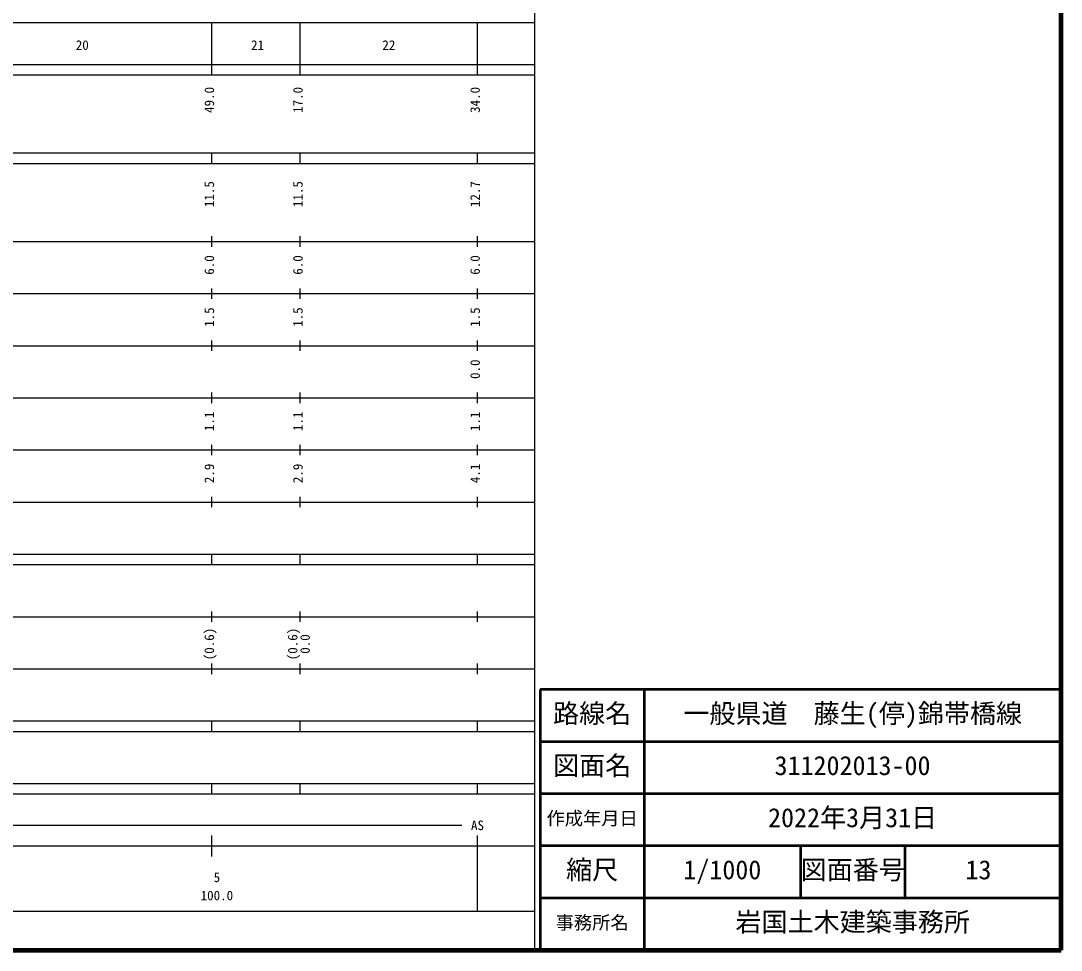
# Model space of a CAD drawing. Units: millimetres on the paper, enlarged 998.5 times, with parts at other scales. Extents: x 39938 to 678950, y 19969 to 379414.
# Drawn here: x 479627 to 678950, y 19969 to 198051 of the extents above; entities that cross this region are included whole.
import ezdxf
from ezdxf.enums import TextEntityAlignment as Align

# ---------------------------------------------------------------- set-up
doc = ezdxf.new("R2010")
doc.units = ezdxf.units.MM
doc.header["$LTSCALE"] = 998.457
for name, color, linetype, lineweight in [('M-TTL', 2, 'Continuous', 140), ('M-TTL-BAND', 7, 'Continuous', 25), ('M-TTL-FRAM', 2, 'Continuous', 50), ('M-TTL-LINE', 7, 'Continuous', 50), ('M-TTL-TXT', 7, 'Continuous', 13)]:
    doc.layers.add(name, color=color, linetype=linetype, lineweight=lineweight)
doc.styles.add('ＭＳ ゴシック', font='')
doc.styles.get('ＭＳ ゴシック').set_extended_font_data('MS Gothic')

msp = doc.modelspace()

# ---------------------------------------------------------------- linework, layer by layer
at = {"layer": 'M-TTL'}
for p, q in [((678950.5, 19969.1), (678950.5, 379413.5)), ((39938.3, 19969.1), (678950.5, 19969.1))]:
    msp.add_line(p, q, dxfattribs=at)
at = {"layer": 'M-TTL-BAND'}
for p, q in [((578106.4, 19969.1), (578106.4, 369428.9)), ((67895, 197694.4), (578106.4, 197694.4)), ((516202.1, 187709.8), (516202.1, 197694.4)), ((533175.8, 187709.8), (533175.8, 197694.4)), ((567123.3, 187709.8), (567123.3, 197694.4)), ((39938.3, 189706.7), (578106.4, 189706.7)), ((39938.3, 187709.8), (578106.4, 187709.8)), ((39938.3, 172733), (578106.4, 172733)), ((516202.1, 170736.1), (516202.1, 172733)), ((533175.8, 170736.1), (533175.8, 172733)), ((567123.3, 170736.1), (567123.3, 172733)), ((39938.3, 170736), (578106.4, 170736)), ((39938.3, 155759.2), (578106.4, 155759.2)), ((516202.1, 154760.8), (516202.1, 156757.7)), ((533175.8, 154760.8), (533175.8, 156757.7)), ((567123.3, 154760.8), (567123.3, 156757.7)), ((45929, 145774.6), (578106.4, 145774.6)), ((516202.1, 144776.2), (516202.1, 146773.1)), ((533175.8, 144776.2), (533175.8, 146773.1)), ((567123.3, 144776.2), (567123.3, 146773.1)), ((51919.7, 135790.1), (578106.4, 135790.1)), ((516202.1, 134791.6), (516202.1, 136788.6)), ((533175.8, 134791.6), (533175.8, 136788.6)), ((567123.3, 134791.6), (567123.3, 136788.6)), ((45929, 125805.5), (578106.4, 125805.5)), ((516202.1, 124807.1), (516202.1, 126804)), ((533175.8, 124807.1), (533175.8, 126804)), ((567123.3, 124807.1), (567123.3, 126804)), ((51919.7, 115820.9), (578106.4, 115820.9)), ((516202.1, 114822.5), (516202.1, 116819.4)), ((533175.8, 114822.5), (533175.8, 116819.4)), ((567123.3, 114822.5), (567123.3, 116819.4)), ((56662.4, 105836.4), (578106.4, 105836.4)), ((516202.1, 104837.9), (516202.1, 106834.9)), ((533175.8, 104837.9), (533175.8, 106834.9)), ((567123.3, 104837.9), (567123.3, 106834.9)), ((56662.4, 95851.8), (578106.4, 95851.8)), ((516202.1, 93854.9), (516202.1, 95851.8)), ((533175.8, 93854.9), (533175.8, 95851.8)), ((567123.3, 93854.9), (567123.3, 95851.8)), ((39938.3, 93854.9), (578106.4, 93854.9)), ((48924.4, 83870.3), (578106.4, 83870.3)), ((516202.1, 82871.9), (516202.1, 84868.8)), ((533175.8, 82871.9), (533175.8, 84868.8)), ((567123.3, 82871.9), (567123.3, 84868.8)), ((39938.3, 73885.8), (578106.4, 73885.8)), ((516202.1, 72887.3), (516202.1, 74884.2)), ((533175.8, 72887.3), (533175.8, 74884.2)), ((567123.3, 72887.3), (567123.3, 74884.2)), ((39938.3, 63901.2), (578106.4, 63901.2)), ((516202.1, 61904.3), (516202.1, 63901.2)), ((533175.8, 61904.3), (533175.8, 63901.2)), ((567123.3, 61904.3), (567123.3, 63901.2)), ((55164.7, 61904.3), (578106.4, 61904.3)), ((55164.7, 51919.7), (578106.4, 51919.7)), ((516202.1, 49922.8), (516202.1, 51919.7)), ((533175.8, 49922.8), (533175.8, 51919.7)), ((567123.3, 49922.8), (567123.3, 51919.7)), ((39938.3, 49922.8), (578106.4, 49922.8)), ((374920.5, 43932.1), (564128, 43932.1)), ((516202.1, 37941.4), (516202.1, 41935.2)), ((567123.3, 27457.6), (567123.3, 41935.2)), ((39938.3, 39938.2), (578106.4, 39938.2)), ((67895, 27457.6), (578106.4, 27457.6))]:
    msp.add_line(p, q, dxfattribs=at)
at = {"layer": 'M-TTL-FRAM'}
for p, q in [((678950.5, 69892), (579104.8, 69892)), ((579104.8, 69892), (579104.8, 19969.1))]:
    msp.add_line(p, q, dxfattribs=at)
at = {"layer": 'M-TTL-LINE'}
for p, q in [((599074, 69892), (599074, 19969.1)), ((678950.5, 59907.4), (579104.8, 59907.4)), ((678950.5, 49922.8), (579104.8, 49922.8)), ((678950.5, 39938.3), (579104.8, 39938.3)), ((629027.7, 39938.3), (629027.7, 37442.1)), ((648996.8, 39938.3), (648996.8, 37442.1)), ((629027.7, 37442.1), (629027.7, 32449.8)), ((648996.8, 37442.1), (648996.8, 32449.8)), ((629027.7, 32449.8), (629027.7, 29953.7)), ((648996.8, 32449.8), (648996.8, 29953.7)), ((678950.5, 29953.7), (579104.8, 29953.7))]:
    msp.add_line(p, q, dxfattribs=at)

# ---------------------------------------------------------------- texts
at = {"layer": 'M-TTL-BAND', "style": 'ＭＳ ゴシック'}
for s, p in [('20', (490159.3, 191935.1)), ('21', (523748.3, 191935.1)), ('22', (548890.6, 191935.1)), ('AS', (565875.3, 42434.4)), ('5', (516576.5, 32472.8)), ('100.0', (514080.3, 28988.2))]:
    msp.add_text(s, height=1830, dxfattribs=at).set_placement(p, align=Align.BOTTOM_LEFT)
for s, p in [('49.0', (517200.5, 180400.7)), ('17.0', (534174.3, 180400.7)), ('34.0', (568121.8, 180400.7)), ('11.5', (517200.5, 162354.8)), ('11.5', (534174.3, 162354.8)), ('12.7', (568121.8, 162354.8)), ('6.0', (517200.5, 149394.1)), ('6.0', (534174.3, 149394.1)), ('6.0', (568121.8, 149394.1)), ('1.5', (517200.5, 139409.5)), ('1.5', (534174.3, 139409.5)), ('1.5', (568121.8, 139409.5)), ('0.0', (568121.8, 129424.9)), ('1.1', (517200.5, 119440.4)), ('1.1', (534174.3, 119440.4)), ('1.1', (568121.8, 119440.4)), ('2.9', (517200.5, 109455.8)), ('2.9', (534174.3, 109455.8)), ('4.1', (568121.8, 109455.8)), ('(0.6)', (517200.5, 75522.3)), ('(0.6)', (533175.8, 75522.3)), ('0.0', (535542.2, 76770.3))]:
    msp.add_text(s, height=1830, rotation=90, dxfattribs=at).set_placement(p, align=Align.BOTTOM_LEFT)
at = {"layer": 'M-TTL-TXT', "style": 'ＭＳ ゴシック'}
for s, height, p in [('路線名', 3660, (581601, 62403.5)), ('路線名', 3660, (581601, 62403.5)), ('一般県道\u3000藤生(停)錦帯橋線', 3660, (606562.4, 62403.5)), ('図面名', 3660, (581601, 52419)), ('図面名', 3660, (581601, 52419)), ('311202013-00', 3660, (624035.4, 52419)), ('作成年月日', 2562, (580352.9, 43183.2)), ('作成年月日', 2562, (580352.9, 43183.2)), ('2022年3月31日', 3660, (622787.3, 42434.4)), ('縮尺', 3660, (584097.1, 32449.8)), ('縮尺', 3660, (584097.1, 32449.8)), ('1/1000', 3660, (606562.4, 32449.8)), ('図面番号', 3660, (629027.7, 32449.8)), ('図面番号', 3660, (629027.7, 32449.8)), ('13', 3660, (660603.8, 32449.8)), ('事務所名', 2562, (582100.2, 23214.1)), ('事務所名', 2562, (582100.2, 23214.1)), ('岩国土木建築事務所', 3660, (616546.9, 22465.3))]:
    msp.add_text(s, height=height, dxfattribs=at).set_placement(p, align=Align.BOTTOM_LEFT)

doc.saveas('drawing.dxf')
